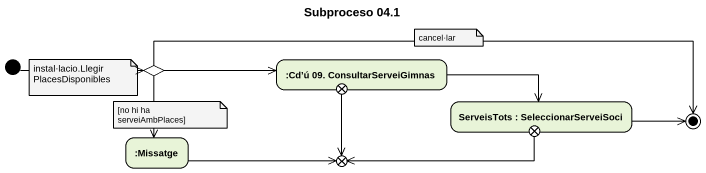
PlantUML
@startuml
title Subproceso 04.1
hide empty description
state choice1 <<choice>>
state ":Cd’ú 09. ConsultarServeiGimnas" as Cd_ú_09_ConsultarServeiGimna
state exit1 <<choice>>
state "ServeisTots : SeleccionarServeiSoci" as ServeisTots
state ":Missatge" as Missatge
state exit2 <<choice>>
state exit3 <<choice>>
[*] -right-> choice1
choice1 -right-> Cd_ú_09_ConsultarServeiGimna
choice1 --> Missatge
Cd_ú_09_ConsultarServeiGimna -right-> ServeisTots
exit1 --> exit3
Missatge -right-> exit3
exit2 -left-> exit3
choice1 -right-> [*]
ServeisTots -right-> [*]
note as N1
  cancel·lar
end note
note as N2
  instal·lacio.LlegirPlacesDisponibles
end note
note as N3
  [no hi ha serveiAmbPlaces]
end note
@enduml
